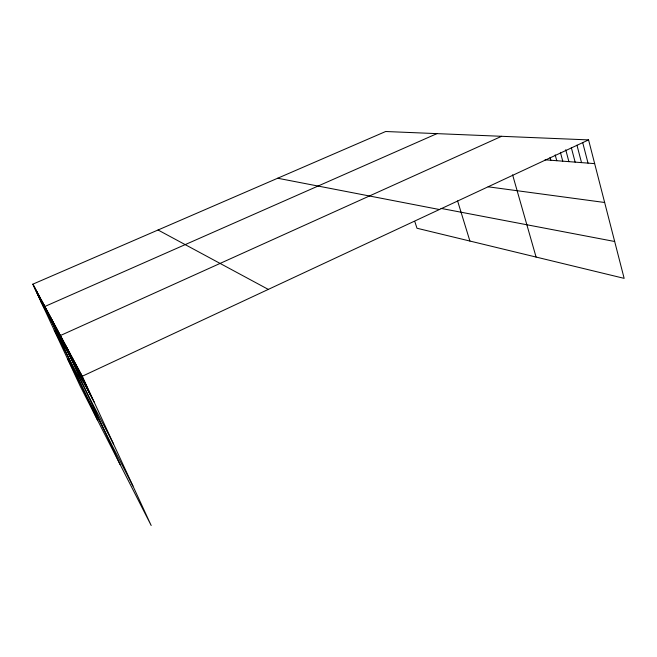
<?xml version="1.0" encoding="UTF-8"?>
<svg xmlns="http://www.w3.org/2000/svg" width="657" height="657" viewBox="0 0 657 657"><rect width="100%" height="100%" fill="white"/><g stroke="black" fill="none" stroke-linecap="round" stroke-linejoin="round"><path stroke-width="0.99" d="M588.565 139.9L385.667 131.507L32.85 284.169L82.232 376.256L588.565 139.9L624.15 278.363L416.981 228.242L414.887 221.779M501.587 136.303L60.403 335.538L120.174 464.622M44.824 306.499L436.946 133.634M545.072 159.799L594.659 163.634M488.126 186.802L604.654 202.496M441.003 208.392L614.673 241.497M277.681 178.236L439.418 209.526M158.05 229.999L268.302 289.4M40.906 301.522L94.132 402.01M54.178 330.085L113.546 444.025M67.564 358.911L132.936 485.991M64.205 342.642L74.742 365.407M62.908 340.227L73.346 362.771M61.643 337.862L71.983 360.192M59.13 333.181L69.281 355.084M57.89 330.873L67.942 352.563M56.683 328.607L66.636 350.099M55.492 326.389L65.355 347.676M54.326 324.221L64.099 345.311M53.184 322.094L62.867 342.987M52.067 320.008L61.668 340.712M50.975 317.963L60.485 338.478M49.899 315.96L59.319 336.285M48.848 313.997L58.186 334.142M47.813 312.067L57.069 332.04M46.795 310.178L55.976 329.97M45.801 308.322L54.901 327.942M43.871 304.717L97.737 420.57M42.927 302.959L51.796 322.078M42.007 301.235L50.803 320.197M41.095 299.543L49.825 318.349M39.33 296.25L48.856 316.534M38.467 294.648L46.984 312.995M36.792 291.527L46.072 311.27M35.979 290.008L44.29 307.911M34.386 287.035L43.428 306.277M33.614 285.59L41.736 303.082M32.85 284.169L80.302 386.332L151.184 525.493L82.232 376.256M80.532 373.086L92.3 398.561M78.873 369.99L90.518 395.185M77.247 366.959L88.777 391.901M75.662 364.011L87.069 388.681M74.118 361.12L85.41 385.544M72.607 358.303L83.784 382.473M71.128 355.544L82.191 379.467M69.683 352.85L80.639 376.535M68.271 350.214L79.119 373.661M66.883 347.635L77.625 370.852M65.536 345.114L76.171 368.101M457.592 200.919L469.911 241.053M512.6 174.836L536.079 257.059M550.073 157.36L550.853 160.251M555.181 154.871L556.75 160.702M560.396 152.334L562.762 161.17M565.734 149.747L568.888 161.647M571.352 147.735L575.138 162.123M576.961 145.172L581.519 162.616M582.693 142.569L588.023 163.125"/></g></svg>
